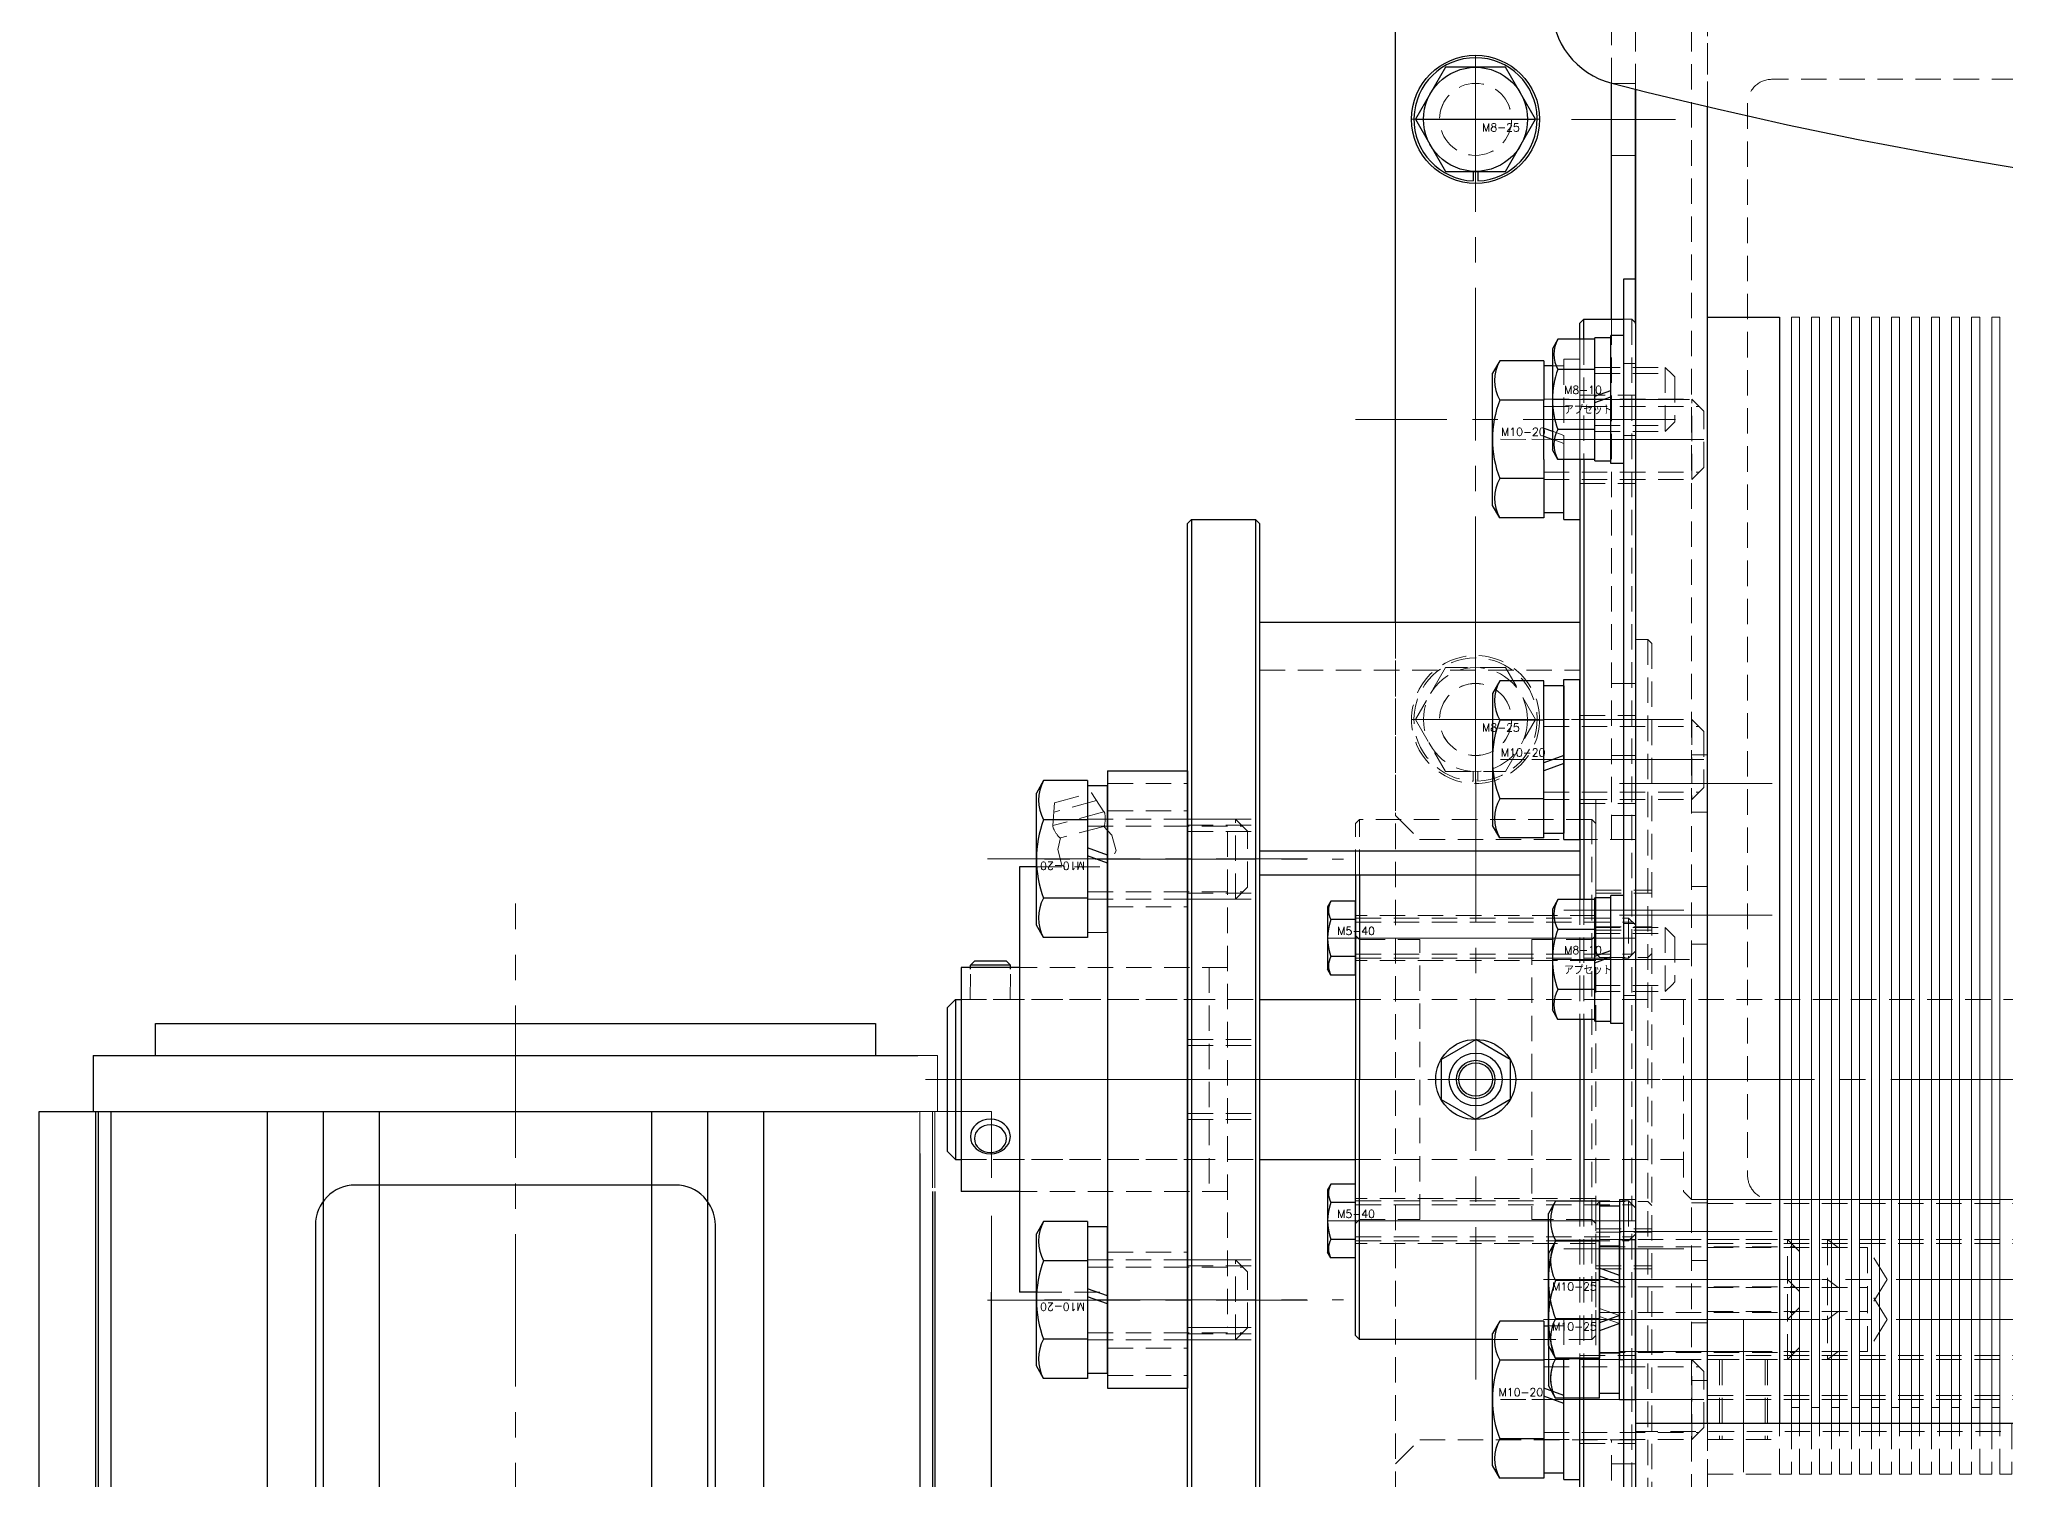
# Model space of a CAD drawing. Header units: millimetres. Extents: x 0 to 10987, y 0 to 7892.
# Drawn here: x 1114.4 to 1360.1, y 5793.8 to 5973.8 of the extents above; entities that cross this region are included whole.
import ezdxf

# ---------------------------------------------------------------- set-up
doc = ezdxf.new("R2010")
doc.units = ezdxf.units.MM
doc.linetypes.add('CENTER2', pattern=[28.575, 19.05, -3.175, 3.175, -3.175])
doc.linetypes.add('HIDDEN2', pattern=[4.7625, 3.175, -1.5875])
for name, color, linetype, lineweight in [('01_外形線', 7, 'Continuous', 25), ('03_かくれ線', 6, 'HIDDEN2', 13), ('04_中心線', 1, 'CENTER2', 9)]:
    doc.layers.add(name, color=color, linetype=linetype, lineweight=lineweight)
doc.styles.add('KSS_TXT', font='txt.shx', dxfattribs={"bigfont": 'extfont2.shx'})

msp = doc.modelspace()

# ---------------------------------------------------------------- linework, layer by layer
for p, q in [((1313.893, 5967.591), (1313.893, 5800.837)), ((1322.893, 5800.837), (1322.893, 5965.407))]:
    msp.add_line(p, q)
for centre, radius, start, end in [((1313.392, 5978.036), 10, 180, 255.58823), ((1453.392, 6522.835), 572.5, 255.58823, 284.41177)]:
    msp.add_arc(centre, radius, start, end)
at = {"layer": '01_外形線'}
for p, q in [((1283.895, 5900.981), (1283.892, 5975.829)), ((1290.14, 5970.335), (1286.387, 5963.835)), ((1297.645, 5970.335), (1290.14, 5970.335)), ((1301.398, 5963.835), (1297.645, 5970.335)), ((1310.893, 5938.832), (1310.892, 5968.33)), ((1313.893, 5938.332), (1313.892, 5967.586)), ((1286.387, 5963.835), (1290.14, 5957.335)), ((1297.645, 5957.335), (1301.398, 5963.835)), ((1290.14, 5957.335), (1297.645, 5957.335)), ((1293.592, 5957.335), (1293.592, 5956.141)), ((1294.192, 5957.335), (1294.192, 5956.141)), ((1312.392, 5943.841), (1312.392, 5610.291)), ((1313.892, 5943.841), (1312.392, 5943.841)), ((1313.892, 5943.841), (1313.892, 5610.291)), ((1306.909, 5938.344), (1307.409, 5938.844)), ((1306.909, 5936.35), (1306.909, 5938.344)), ((1307.409, 5938.844), (1312.409, 5938.844)), ((1307.409, 5936.35), (1307.409, 5938.844)), ((1304.188, 5936.343), (1303.492, 5935.138)), ((1303.492, 5935.138), (1303.492, 5922.538)), ((1308.792, 5936.343), (1304.188, 5936.343)), ((1308.792, 5929.238), (1308.792, 5936.538)), ((1310.792, 5936.538), (1308.792, 5936.538)), ((1308.792, 5921.332), (1308.792, 5936.343)), ((1310.792, 5920.838), (1310.792, 5936.838)), ((1312.392, 5936.838), (1310.792, 5936.838)), ((1310.792, 5929.966), (1310.792, 5936.538)), ((1312.392, 5936.838), (1312.392, 5920.838)), ((1296.912, 5933.66), (1296.009, 5932.095)), ((1302.409, 5933.659), (1296.912, 5933.66)), ((1302.409, 5933.659), (1302.409, 5928.752)), ((1303.509, 5933.044), (1302.409, 5933.045)), ((1308.792, 5932.59), (1304.188, 5932.59)), ((1296.008, 5915.595), (1296.009, 5932.095)), ((1308.792, 5929.238), (1310.792, 5929.966)), ((1301.509, 5928.752), (1296.912, 5928.752)), ((1308.792, 5928.438), (1310.792, 5929.166)), ((1308.792, 5921.138), (1308.792, 5928.438)), ((1310.792, 5921.138), (1310.792, 5929.166)), ((1302.409, 5925.254), (1303.509, 5924.854)), ((1308.792, 5925.085), (1304.188, 5925.085)), ((1302.408, 5924.254), (1303.509, 5923.844)), ((1302.408, 5921.339), (1302.408, 5914.03)), ((1304.188, 5921.332), (1303.492, 5922.538)), ((1308.792, 5921.332), (1304.188, 5921.332)), ((1304.908, 5913.844), (1304.908, 5921.339)), ((1306.908, 5921.339), (1306.906, 5866.35)), ((1306.908, 5921.339), (1306.908, 5913.844)), ((1307.408, 5921.339), (1307.406, 5866.35)), ((1308.792, 5921.138), (1310.792, 5921.138)), ((1312.392, 5920.838), (1310.792, 5920.838)), ((1302.408, 5918.937), (1296.912, 5918.937)), ((1296.912, 5914.03), (1296.008, 5915.595)), ((1257.905, 5913.344), (1258.405, 5913.844)), ((1257.905, 5774.344), (1257.905, 5913.344)), ((1258.405, 5913.844), (1266.405, 5913.844)), ((1258.405, 5913.844), (1258.405, 5773.844)), ((1266.405, 5913.844), (1266.905, 5913.344)), ((1266.405, 5913.844), (1266.405, 5773.844)), ((1266.905, 5913.344), (1266.905, 5774.344)), ((1302.408, 5914.03), (1296.912, 5914.03)), ((1304.908, 5914.644), (1302.408, 5914.645)), ((1304.908, 5913.844), (1306.908, 5913.844)), ((1266.905, 5900.994), (1306.905, 5900.994)), ((1266.905, 5900.994), (1266.905, 5786.694)), ((1306.905, 5900.994), (1306.905, 5866.35)), ((1296.91, 5893.659), (1296.007, 5892.094)), ((1302.407, 5893.659), (1296.91, 5893.659)), ((1302.407, 5874.029), (1302.407, 5893.659)), ((1304.907, 5873.844), (1304.907, 5893.844)), ((1304.907, 5893.844), (1306.907, 5893.844)), ((1306.907, 5873.844), (1306.907, 5893.844)), ((1296.007, 5892.094), (1296.007, 5875.594)), ((1304.907, 5893.044), (1302.407, 5893.044)), ((1304.907, 5893.044), (1304.907, 5874.644)), ((1302.407, 5888.752), (1296.91, 5888.752)), ((1304.907, 5884.344), (1302.407, 5883.434)), ((1304.907, 5883.344), (1302.407, 5882.434)), ((1239.909, 5881.21), (1239.005, 5879.645)), ((1245.405, 5881.209), (1239.909, 5881.21)), ((1245.405, 5881.209), (1245.404, 5861.58)), ((1247.905, 5882.422), (1247.905, 5805.267)), ((1247.905, 5882.422), (1257.905, 5882.422)), ((1257.905, 5882.422), (1257.905, 5805.267)), ((1239.004, 5863.145), (1239.005, 5879.645)), ((1245.405, 5880.595), (1247.905, 5880.594)), ((1247.904, 5862.194), (1247.905, 5880.594)), ((1302.407, 5878.937), (1296.91, 5878.937)), ((1245.405, 5876.302), (1239.909, 5876.302)), ((1296.91, 5874.029), (1296.007, 5875.594)), ((1302.407, 5874.029), (1296.91, 5874.029)), ((1302.407, 5874.644), (1304.907, 5874.644)), ((1304.907, 5873.844), (1306.907, 5873.844)), ((1247.905, 5871.894), (1245.405, 5872.804)), ((1247.905, 5870.894), (1245.405, 5871.804)), ((1266.905, 5872.419), (1306.905, 5872.419)), ((1236.905, 5870.422), (1236.905, 5817.267)), ((1239.005, 5870.422), (1236.905, 5870.422)), ((1266.905, 5869.419), (1306.905, 5869.419)), ((1278.905, 5869.419), (1278.905, 5843.844)), ((1279.405, 5869.419), (1279.405, 5843.844)), ((1245.405, 5866.487), (1239.908, 5866.487)), ((1275.82, 5866.141), (1275.405, 5865.422)), ((1278.905, 5866.141), (1275.82, 5866.141)), ((1278.905, 5856.903), (1278.905, 5866.141)), ((1304.188, 5866.343), (1303.492, 5865.138)), ((1308.792, 5866.343), (1304.188, 5866.343)), ((1308.792, 5859.238), (1308.792, 5866.538)), ((1310.792, 5866.538), (1308.792, 5866.538)), ((1308.792, 5851.332), (1308.792, 5866.343)), ((1310.792, 5850.838), (1310.792, 5866.838)), ((1312.392, 5866.838), (1310.792, 5866.838)), ((1310.792, 5859.966), (1310.792, 5866.538)), ((1312.392, 5866.838), (1312.392, 5850.838)), ((1275.405, 5865.422), (1275.405, 5857.622)), ((1278.905, 5863.831), (1275.82, 5863.831)), ((1303.492, 5865.138), (1303.492, 5852.538)), ((1239.908, 5861.58), (1239.004, 5863.145)), ((1245.404, 5861.58), (1239.908, 5861.58)), ((1247.904, 5862.194), (1245.404, 5862.195)), ((1308.792, 5862.59), (1304.188, 5862.59)), ((1278.905, 5859.213), (1275.82, 5859.213)), ((1308.792, 5859.238), (1310.792, 5859.966)), ((1308.792, 5858.438), (1310.792, 5859.166)), ((1310.792, 5851.138), (1310.792, 5859.166)), ((1229.605, 5857.844), (1229.605, 5829.844)), ((1236.905, 5857.844), (1229.605, 5857.844)), ((1231.254, 5858.619), (1230.754, 5858.119)), ((1230.754, 5857.619), (1230.754, 5858.119)), ((1235.754, 5858.119), (1230.754, 5858.119)), ((1235.254, 5858.619), (1231.254, 5858.619)), ((1235.254, 5858.619), (1235.754, 5858.119)), ((1235.754, 5857.619), (1235.754, 5858.119)), ((1275.82, 5856.903), (1275.405, 5857.622)), ((1278.905, 5856.903), (1275.82, 5856.903)), ((1308.792, 5851.138), (1308.792, 5858.438)), ((1227.892, 5852.838), (1228.892, 5853.838)), ((1228.892, 5853.838), (1228.892, 5833.838)), ((1228.892, 5853.838), (1229.592, 5853.838)), ((1266.892, 5853.838), (1278.892, 5853.838)), ((1308.792, 5855.085), (1304.188, 5855.085)), ((1227.892, 5834.838), (1227.892, 5852.838)), ((1304.188, 5851.332), (1303.492, 5852.538)), ((1308.792, 5851.332), (1304.188, 5851.332)), ((1306.905, 5851.339), (1306.904, 5828.659)), ((1306.905, 5851.339), (1306.905, 5828.659)), ((1307.405, 5851.339), (1307.404, 5828.659)), ((1128.892, 5850.838), (1218.892, 5850.838)), ((1128.892, 5846.838), (1128.892, 5850.838)), ((1218.892, 5850.838), (1218.892, 5846.838)), ((1289.575, 5846.344), (1293.905, 5848.844)), ((1298.235, 5846.344), (1293.905, 5848.844)), ((1308.792, 5851.138), (1310.792, 5851.138)), ((1312.392, 5850.838), (1310.792, 5850.838)), ((1121.142, 5846.838), (1224.175, 5846.838)), ((1121.142, 5846.838), (1121.142, 5839.837)), ((1289.575, 5846.344), (1289.575, 5841.344)), ((1298.235, 5846.344), (1298.235, 5841.344)), ((1278.905, 5811.844), (1278.905, 5843.844)), ((1279.405, 5811.344), (1279.405, 5843.844)), ((1114.392, 5839.838), (1224.175, 5839.838)), ((1114.392, 5741.838), (1114.392, 5839.838)), ((1121.464, 5741.838), (1121.464, 5839.838)), ((1121.783, 5741.838), (1121.783, 5839.838)), ((1123.362, 5741.838), (1123.362, 5839.838)), ((1142.893, 5741.838), (1142.893, 5839.838)), ((1149.893, 5741.838), (1149.893, 5839.838)), ((1156.893, 5741.838), (1156.893, 5839.838)), ((1190.892, 5839.838), (1190.892, 5741.838)), ((1197.892, 5839.838), (1197.892, 5741.838)), ((1204.892, 5839.838), (1204.892, 5741.838)), ((1289.575, 5841.344), (1293.905, 5838.844)), ((1298.235, 5841.344), (1293.905, 5838.844)), ((1224.423, 5834.589), (1224.423, 5741.838)), ((1228.892, 5833.838), (1227.892, 5834.838)), ((1228.892, 5833.838), (1229.592, 5833.838)), ((1266.892, 5833.838), (1278.892, 5833.838)), ((1193.892, 5830.648), (1153.892, 5830.648)), ((1226.002, 5829.844), (1226.002, 5741.838)), ((1226.321, 5829.844), (1226.321, 5741.838)), ((1236.905, 5829.844), (1229.605, 5829.844)), ((1275.82, 5830.786), (1275.405, 5830.067)), ((1275.405, 5830.067), (1275.405, 5822.267)), ((1278.905, 5830.786), (1275.82, 5830.786)), ((1278.905, 5821.548), (1278.905, 5830.786)), ((1278.905, 5828.476), (1275.82, 5828.476)), ((1303.896, 5828.653), (1302.992, 5827.088)), ((1302.992, 5810.588), (1302.992, 5827.088)), ((1309.392, 5828.653), (1303.896, 5828.653)), ((1309.392, 5828.653), (1309.392, 5809.023)), ((1309.392, 5828.038), (1311.892, 5828.038)), ((1311.892, 5828.838), (1311.892, 5808.838)), ((1311.892, 5828.838), (1312.392, 5828.838)), ((1148.892, 5825.648), (1148.892, 5775.648)), ((1198.892, 5775.648), (1198.892, 5825.648)), ((1239.004, 5808.045), (1239.005, 5824.545)), ((1239.909, 5826.11), (1239.005, 5824.545)), ((1245.405, 5826.109), (1239.909, 5826.11)), ((1245.405, 5826.109), (1245.404, 5806.48)), ((1245.405, 5825.495), (1247.905, 5825.494)), ((1247.904, 5807.094), (1247.905, 5825.494)), ((1275.82, 5821.548), (1275.405, 5822.267)), ((1278.905, 5823.857), (1275.82, 5823.857)), ((1303.896, 5823.653), (1302.992, 5822.088)), ((1302.992, 5822.088), (1302.992, 5805.588)), ((1309.392, 5823.745), (1303.896, 5823.745)), ((1309.392, 5823.653), (1303.896, 5823.653)), ((1309.392, 5804.023), (1309.392, 5823.653)), ((1311.892, 5823.038), (1309.392, 5823.038)), ((1311.892, 5803.838), (1311.892, 5823.838)), ((1311.892, 5823.838), (1313.892, 5823.838)), ((1313.892, 5803.838), (1313.892, 5823.838)), ((1245.405, 5821.202), (1239.909, 5821.202)), ((1278.905, 5821.548), (1275.82, 5821.548)), ((1311.892, 5819.338), (1309.392, 5820.248)), ((1233.392, 5741.838), (1233.392, 5817.267)), ((1239.005, 5817.267), (1236.905, 5817.267)), ((1247.905, 5816.794), (1245.405, 5817.704)), ((1309.392, 5818.745), (1303.896, 5818.745)), ((1311.892, 5818.338), (1309.392, 5819.248)), ((1247.905, 5815.794), (1245.405, 5816.704)), ((1296.907, 5813.66), (1296.003, 5812.095)), ((1296.003, 5795.595), (1296.003, 5812.095)), ((1302.403, 5813.66), (1296.907, 5813.66)), ((1302.403, 5813.659), (1302.402, 5794.03)), ((1302.403, 5813.045), (1303.003, 5813.044)), ((1309.392, 5813.93), (1303.896, 5813.93)), ((1311.892, 5814.338), (1309.392, 5813.428)), ((1311.892, 5813.338), (1309.392, 5812.428)), ((1245.405, 5811.387), (1239.908, 5811.387)), ((1279.405, 5811.344), (1278.905, 5811.844)), ((1296.003, 5811.344), (1279.405, 5811.344)), ((1303.896, 5809.023), (1302.992, 5810.588)), ((1311.892, 5809.638), (1309.392, 5809.638)), ((1239.908, 5806.48), (1239.004, 5808.045)), ((1247.904, 5807.094), (1245.404, 5807.095)), ((1302.403, 5808.752), (1296.907, 5808.752)), ((1309.392, 5809.023), (1303.896, 5809.023)), ((1309.392, 5808.93), (1303.896, 5808.93)), ((1304.903, 5793.844), (1304.903, 5809.03)), ((1304.903, 5794.644), (1304.903, 5809.029)), ((1306.901, 5752.844), (1306.903, 5809.029)), ((1306.903, 5793.844), (1306.903, 5809.029)), ((1306.905, 5786.694), (1306.905, 5809.029)), ((1307.401, 5752.844), (1307.403, 5809.029)), ((1311.892, 5808.838), (1312.392, 5808.838)), ((1245.404, 5806.48), (1239.908, 5806.48)), ((1247.905, 5805.267), (1257.905, 5805.267)), ((1304.903, 5804.344), (1302.403, 5805.254)), ((1303.896, 5804.023), (1302.992, 5805.588)), ((1309.392, 5804.638), (1311.892, 5804.638)), ((1304.903, 5803.344), (1302.403, 5804.254)), ((1309.392, 5804.023), (1303.896, 5804.023)), ((1311.892, 5803.838), (1313.892, 5803.838)), ((1592.892, 5800.837), (1313.892, 5800.837)), ((1302.403, 5798.937), (1296.906, 5798.937)), ((1296.906, 5794.03), (1296.003, 5795.595)), ((1302.402, 5794.03), (1296.906, 5794.03)), ((1304.903, 5794.644), (1302.403, 5794.645)), ((1304.903, 5793.844), (1306.903, 5793.844))]:
    msp.add_line(p, q, dxfattribs=at)
at = {"layer": '01_外形線', "lineweight": 0}
for p, q in [((1333.392, 5802.838), (1334.392, 5802.838)), ((1335.892, 5802.838), (1336.892, 5802.838)), ((1338.392, 5802.838), (1339.392, 5802.838)), ((1340.892, 5802.838), (1341.892, 5802.838)), ((1343.392, 5802.838), (1344.392, 5802.838)), ((1345.892, 5802.838), (1346.892, 5802.838)), ((1348.392, 5802.838), (1349.392, 5802.838)), ((1350.892, 5802.838), (1351.892, 5802.838)), ((1353.392, 5802.838), (1354.392, 5802.838)), ((1355.892, 5802.838), (1356.892, 5802.838)), ((1358.392, 5802.838), (1359.392, 5802.838))]:
    msp.add_line(p, q, dxfattribs=at)
at = {"layer": '01_外形線'}
for points in [[(1322.892, 5800.837), (1322.892, 5939.107), (1331.892, 5939.107), (1331.892, 5800.837)], [(1302.408, 5921.339), (1302.409, 5928.752), (1301.509, 5928.752)]]:
    msp.add_lwpolyline(points, dxfattribs=at)
at = {"layer": '01_外形線', "lineweight": 0}
for points in [[(1334.392, 5800.837), (1334.392, 5939.107), (1333.392, 5939.107), (1333.392, 5800.837)], [(1336.892, 5800.837), (1336.892, 5939.107), (1335.892, 5939.107), (1335.892, 5800.837)], [(1339.392, 5800.837), (1339.392, 5939.107), (1338.392, 5939.107), (1338.392, 5800.837)], [(1341.892, 5800.837), (1341.892, 5939.107), (1340.892, 5939.107), (1340.892, 5800.837)], [(1344.392, 5800.837), (1344.392, 5939.107), (1343.392, 5939.107), (1343.392, 5800.837)], [(1346.892, 5800.837), (1346.892, 5939.107), (1345.892, 5939.107), (1345.892, 5800.837)], [(1349.392, 5800.837), (1349.392, 5939.107), (1348.392, 5939.107), (1348.392, 5800.837)], [(1351.892, 5800.837), (1351.892, 5939.107), (1350.892, 5939.107), (1350.892, 5800.837)], [(1354.392, 5800.837), (1354.392, 5939.107), (1353.392, 5939.107), (1353.392, 5800.837)], [(1356.892, 5800.837), (1356.892, 5939.107), (1355.892, 5939.107), (1355.892, 5800.837)], [(1359.392, 5800.837), (1359.392, 5939.107), (1358.392, 5939.107), (1358.392, 5800.837)]]:
    msp.add_lwpolyline(points, dxfattribs=at)
at = {"layer": '01_外形線'}
for centre, radius in [((1293.892, 5963.835), 8), ((1293.892, 5963.835), 6.5), ((1293.905, 5843.844), 5), ((1293.905, 5843.844), 3.3), ((1293.905, 5843.844), 2.4), ((1293.905, 5843.844), 2.1)]:
    msp.add_circle(centre, radius, dxfattribs=at)
for centre, radius, start, end in [((1293.892, 5963.835), 7.7, 272.23287, 267.76713), ((1307.438, 5934.467), 3.753, 150.00001, 209.99999), ((1301.162, 5931.206), 4.907, 149.99737, 209.99735), ((1313.957, 5928.838), 10.465, 158.98558, 201.01442), ((1309.788, 5923.844), 13.779, 159.13336, 200.86137), ((1307.438, 5923.208), 3.753, 150.00001, 209.99999), ((1301.162, 5916.483), 4.907, 149.99737, 209.99735), ((1301.16, 5891.206), 4.907, 150.00001, 209.99999), ((1309.786, 5883.844), 13.779, 159.136, 200.864), ((1244.159, 5878.756), 4.907, 149.99737, 209.99735), ((1301.16, 5876.483), 4.907, 150.00001, 209.99999), ((1252.784, 5871.394), 13.779, 159.13336, 200.86137), ((1244.158, 5864.033), 4.907, 149.99737, 209.99735), ((1277.82, 5864.986), 2.309, 150.00001, 209.99999), ((1307.438, 5864.467), 3.753, 150.00001, 209.99999), ((1282.038, 5861.522), 6.633, 159.62535, 200.37465), ((1313.957, 5858.838), 10.465, 158.98558, 201.01442), ((1277.82, 5858.058), 2.309, 150.00001, 209.99999), ((1307.438, 5853.208), 3.753, 150.00001, 209.99999), ((1153.892, 5825.648), 5, 90, 180), ((1193.892, 5825.648), 5, 0, 90), ((1277.82, 5829.631), 2.309, 150.00001, 209.99999), ((1282.038, 5826.167), 6.633, 159.62535, 200.37465), ((1308.146, 5826.199), 4.907, 150.00001, 209.99999), ((1244.159, 5823.656), 4.907, 149.99737, 209.99735), ((1277.82, 5822.703), 2.309, 150.00001, 209.99999), ((1316.771, 5818.838), 13.779, 159.136, 200.864), ((1308.146, 5821.199), 4.907, 150.00001, 209.99999), ((1252.784, 5816.294), 13.779, 159.13336, 200.86137), ((1316.771, 5813.838), 13.779, 159.136, 200.864), ((1301.157, 5811.206), 4.907, 149.99737, 209.99735), ((1308.146, 5811.476), 4.907, 150.00001, 209.99999), ((1244.158, 5808.933), 4.907, 149.99737, 209.99735), ((1309.782, 5803.844), 13.779, 159.13336, 200.86137), ((1308.146, 5806.476), 4.907, 150.00001, 209.99999), ((1301.156, 5796.483), 4.907, 149.99737, 209.99735)]:
    msp.add_arc(centre, radius, start, end, dxfattribs=at)
at = {"layer": '01_外形線', "extrusion": (0, 0, -1)}
for centre, major_axis in [((1233.254, 5836.707), (2.5, 0)), ((1233.254, 5836.457), (2, 0))]:
    msp.add_ellipse(centre, major_axis=major_axis, ratio=0.8660254, dxfattribs=at)
at = {"layer": '03_かくれ線'}
for p, q in [((1320.892, 6008.835), (1320.892, 5640.835)), ((1322.892, 5640.835), (1322.892, 6008.835)), ((1310.892, 5968.33), (1310.892, 5978.83)), ((1293.892, 5971.335), (1293.892, 5956.335)), ((1313.892, 5968.33), (1310.892, 5968.33)), ((1313.892, 5959.33), (1310.892, 5959.33)), ((1310.893, 5938.832), (1310.896, 5873.83)), ((1313.409, 5938.844), (1312.409, 5938.844)), ((1313.409, 5938.844), (1313.4, 5748.844)), ((1313.409, 5938.844), (1313.909, 5938.344)), ((1313.893, 5938.332), (1313.896, 5873.83)), ((1313.909, 5938.344), (1313.9, 5749.344)), ((1306.909, 5936.35), (1306.908, 5921.339)), ((1307.409, 5936.35), (1307.408, 5921.339)), ((1303.509, 5933.044), (1304.908, 5933.044)), ((1304.908, 5933.844), (1304.908, 5921.339)), ((1304.908, 5933.844), (1306.908, 5933.844)), ((1306.908, 5921.339), (1306.908, 5933.844)), ((1308.792, 5932.838), (1317.592, 5932.838)), ((1313.892, 5933.338), (1312.392, 5933.338)), ((1317.592, 5932.838), (1317.592, 5924.838)), ((1317.592, 5932.838), (1318.492, 5931.938)), ((1308.792, 5932.088), (1318.342, 5932.088)), ((1318.492, 5931.938), (1318.792, 5931.638)), ((1318.792, 5931.638), (1318.792, 5926.038)), ((1302.409, 5928.845), (1320.909, 5928.844)), ((1302.409, 5927.945), (1321.809, 5927.944)), ((1306.909, 5929.344), (1313.909, 5929.344)), ((1320.908, 5918.844), (1320.909, 5928.844)), ((1320.909, 5928.844), (1322.409, 5927.344)), ((1308.792, 5925.588), (1318.342, 5925.588)), ((1317.592, 5924.838), (1318.492, 5925.738)), ((1318.492, 5925.738), (1318.792, 5926.038)), ((1322.408, 5920.344), (1322.409, 5927.344)), ((1304.908, 5924.344), (1303.509, 5924.854)), ((1304.908, 5923.344), (1303.512, 5923.853)), ((1308.792, 5924.838), (1317.592, 5924.838)), ((1313.892, 5924.338), (1312.392, 5924.338)), ((1320.908, 5918.844), (1322.408, 5920.344)), ((1302.408, 5919.745), (1321.808, 5919.744)), ((1302.408, 5918.845), (1320.908, 5918.844)), ((1306.908, 5918.344), (1313.908, 5918.344)), ((1313.907, 5898.844), (1315.407, 5898.844)), ((1315.407, 5898.844), (1315.402, 5788.844)), ((1315.907, 5898.344), (1315.407, 5898.844)), ((1315.907, 5898.344), (1315.902, 5789.344)), ((1293.892, 5896.329), (1293.892, 5881.329)), ((1266.905, 5894.994), (1306.905, 5894.994)), ((1290.139, 5895.329), (1286.387, 5888.829)), ((1297.645, 5895.329), (1290.139, 5895.329)), ((1293.892, 5883.229), (1293.892, 5894.429)), ((1301.398, 5888.829), (1297.645, 5895.329)), ((1313.895, 5893.33), (1310.895, 5893.33)), ((1286.387, 5888.829), (1290.139, 5882.329)), ((1297.645, 5882.329), (1301.398, 5888.829)), ((1302.407, 5888.844), (1320.907, 5888.844)), ((1306.907, 5889.344), (1313.907, 5889.344)), ((1320.907, 5888.844), (1322.407, 5887.344)), ((1320.907, 5888.844), (1320.907, 5878.844)), ((1302.407, 5887.944), (1321.807, 5887.944)), ((1322.407, 5887.344), (1322.407, 5880.344)), ((1313.895, 5884.33), (1310.895, 5884.33)), ((1320.892, 5884.435), (1322.892, 5884.435)), ((1247.905, 5880.844), (1257.905, 5880.844)), ((1290.139, 5882.329), (1297.645, 5882.329)), ((1293.592, 5882.329), (1293.592, 5881.135)), ((1294.192, 5882.329), (1294.192, 5881.135)), ((1241.076, 5875.589), (1241.247, 5878.43)), ((1246.522, 5878.704), (1241.177, 5877.272)), ((1241.247, 5878.43), (1245.883, 5879.672)), ((1245.883, 5879.672), (1247.451, 5877.297)), ((1302.407, 5879.744), (1321.807, 5879.744)), ((1302.407, 5878.844), (1320.907, 5878.844)), ((1308.906, 5878.844), (1306.906, 5878.844)), ((1306.906, 5878.344), (1313.906, 5878.344)), ((1308.906, 5878.844), (1308.906, 5859.594)), ((1320.907, 5878.844), (1322.407, 5880.344)), ((1247.451, 5877.297), (1241.076, 5875.589)), ((1245.405, 5876.395), (1263.905, 5876.394)), ((1247.905, 5877.422), (1257.905, 5877.422)), ((1257.905, 5876.394), (1266.905, 5876.394)), ((1263.905, 5876.394), (1265.405, 5874.894)), ((1263.905, 5866.394), (1263.905, 5876.394)), ((1279.405, 5876.344), (1278.905, 5875.844)), ((1308.405, 5876.344), (1279.405, 5876.344)), ((1279.405, 5869.419), (1279.405, 5876.344)), ((1308.405, 5811.344), (1308.405, 5876.344)), ((1308.405, 5876.344), (1308.905, 5875.844)), ((1313.896, 5876.83), (1310.896, 5876.83)), ((1320.892, 5877.235), (1322.892, 5877.235)), ((1241.675, 5872.583), (1242.011, 5874.031)), ((1247.42, 5875.481), (1242.011, 5874.032)), ((1245.405, 5875.495), (1264.805, 5875.494)), ((1247.905, 5874.963), (1247.42, 5875.481)), ((1248.436, 5874.395), (1247.928, 5874.938)), ((1248.965, 5872.422), (1248.436, 5874.395)), ((1257.905, 5875.644), (1266.905, 5875.644)), ((1257.905, 5874.844), (1266.905, 5874.844)), ((1257.905, 5874.844), (1262.905, 5874.844)), ((1262.905, 5874.844), (1262.905, 5812.844)), ((1265.405, 5867.894), (1265.405, 5874.894)), ((1278.905, 5869.419), (1278.905, 5875.844)), ((1308.905, 5811.844), (1308.905, 5875.844)), ((1242.203, 5870.611), (1241.675, 5872.583)), ((1248.965, 5872.422), (1248.752, 5872.055)), ((1239.005, 5870.422), (1247.905, 5870.422)), ((1242.571, 5870.399), (1242.203, 5870.611)), ((1245.405, 5867.295), (1264.805, 5867.294)), ((1245.405, 5866.395), (1263.905, 5866.394)), ((1257.905, 5867.144), (1266.905, 5867.144)), ((1257.905, 5866.394), (1266.905, 5866.394)), ((1263.905, 5866.394), (1265.405, 5867.894)), ((1306.905, 5866.35), (1306.905, 5851.339)), ((1306.906, 5866.35), (1306.905, 5851.339)), ((1307.406, 5866.35), (1307.405, 5851.339)), ((1308.906, 5867.521), (1315.906, 5867.521)), ((1308.906, 5867.121), (1315.906, 5867.121)), ((1320.892, 5867.965), (1322.892, 5867.965)), ((1247.905, 5865.422), (1257.905, 5865.422)), ((1308.905, 5864.322), (1278.905, 5864.322)), ((1278.905, 5864.022), (1313.005, 5864.022)), ((1313.005, 5864.022), (1313.905, 5863.122)), ((1313.005, 5864.022), (1313.005, 5859.022)), ((1278.905, 5863.522), (1313.505, 5863.522)), ((1279.405, 5861.344), (1278.905, 5861.844)), ((1279.405, 5861.344), (1286.905, 5861.344)), ((1286.905, 5826.344), (1286.905, 5861.344)), ((1300.905, 5861.344), (1300.905, 5826.344)), ((1308.405, 5861.344), (1300.905, 5861.344)), ((1308.905, 5861.844), (1308.405, 5861.344)), ((1308.792, 5862.838), (1317.592, 5862.838)), ((1308.792, 5862.088), (1318.342, 5862.088)), ((1308.906, 5862.921), (1315.906, 5862.921)), ((1308.906, 5862.521), (1315.906, 5862.521)), ((1313.892, 5863.338), (1312.392, 5863.338)), ((1313.905, 5863.122), (1313.905, 5859.922)), ((1317.592, 5862.838), (1317.592, 5854.838)), ((1317.592, 5862.838), (1318.492, 5861.938)), ((1318.492, 5861.938), (1318.792, 5861.638)), ((1318.792, 5861.638), (1318.792, 5856.038)), ((1278.905, 5859.522), (1313.505, 5859.522)), ((1278.905, 5859.022), (1313.005, 5859.022)), ((1308.905, 5858.722), (1278.905, 5858.722)), ((1308.906, 5859.594), (1309.405, 5859.094)), ((1309.405, 5859.094), (1315.405, 5859.094)), ((1313.005, 5859.022), (1313.905, 5859.922)), ((1315.405, 5859.094), (1315.906, 5859.594)), ((1320.892, 5860.765), (1322.892, 5860.765)), ((1230.746, 5853.844), (1230.754, 5857.619)), ((1235.746, 5853.844), (1235.754, 5857.619)), ((1262.905, 5857.844), (1236.905, 5857.844)), ((1260.605, 5857.844), (1260.605, 5829.844)), ((1229.592, 5853.838), (1266.892, 5853.838)), ((1260.605, 5853.844), (1229.605, 5853.844)), ((1278.892, 5853.838), (1586.892, 5853.838)), ((1308.792, 5855.588), (1318.342, 5855.588)), ((1308.792, 5854.838), (1317.592, 5854.838)), ((1313.892, 5854.338), (1312.392, 5854.338)), ((1317.592, 5854.838), (1318.492, 5855.738)), ((1318.492, 5855.738), (1318.792, 5856.038)), ((1319.892, 5853.838), (1319.892, 5829.838)), ((1320.892, 5853.838), (1320.892, 5828.838)), ((1257.905, 5848.844), (1266.905, 5848.844)), ((1257.905, 5848.094), (1266.905, 5848.094)), ((1257.905, 5839.594), (1266.905, 5839.594)), ((1257.905, 5838.844), (1266.905, 5838.844)), ((1229.592, 5833.838), (1266.892, 5833.838)), ((1260.605, 5833.844), (1229.605, 5833.844)), ((1278.892, 5833.838), (1319.892, 5833.838)), ((1262.905, 5829.844), (1236.905, 5829.844)), ((1320.892, 5828.838), (1319.892, 5829.838)), ((1308.905, 5828.967), (1278.905, 5828.967)), ((1278.905, 5828.667), (1313.005, 5828.667)), ((1278.905, 5828.167), (1313.505, 5828.167)), ((1306.904, 5828.659), (1306.903, 5809.029)), ((1306.905, 5828.659), (1306.905, 5809.029)), ((1307.404, 5828.659), (1307.403, 5809.029)), ((1308.904, 5828.094), (1308.903, 5808.844)), ((1308.904, 5828.094), (1309.404, 5828.594)), ((1309.404, 5828.594), (1315.404, 5828.594)), ((1313.892, 5828.838), (1312.392, 5828.838)), ((1313.005, 5828.667), (1313.905, 5827.767)), ((1313.005, 5828.667), (1313.005, 5823.667)), ((1313.892, 5828.838), (1313.892, 5808.838)), ((1313.905, 5827.767), (1313.905, 5824.567)), ((1315.404, 5828.594), (1315.904, 5828.094)), ((1320.892, 5828.838), (1572.892, 5828.838)), ((1320.892, 5828.435), (1322.892, 5828.435)), ((1322.892, 5828.838), (1583.892, 5828.838)), ((1322.892, 5808.838), (1322.892, 5828.838)), ((1322.892, 5828.338), (1583.892, 5828.338)), ((1279.405, 5826.344), (1278.905, 5825.844)), ((1279.405, 5826.344), (1286.905, 5826.344)), ((1308.405, 5826.344), (1300.905, 5826.344)), ((1308.905, 5825.844), (1308.405, 5826.344)), ((1308.904, 5825.167), (1315.904, 5825.167)), ((1308.904, 5824.767), (1315.904, 5824.767)), ((1313.005, 5823.667), (1313.905, 5824.567)), ((1247.905, 5822.267), (1257.905, 5822.267)), ((1278.905, 5824.167), (1313.505, 5824.167)), ((1278.905, 5823.667), (1313.005, 5823.667)), ((1308.905, 5823.367), (1278.905, 5823.367)), ((1303.896, 5823.653), (1302.992, 5822.088)), ((1302.992, 5805.588), (1302.992, 5822.088)), ((1309.392, 5823.653), (1303.896, 5823.653)), ((1309.392, 5823.838), (1332.892, 5823.838)), ((1309.392, 5823.653), (1309.392, 5804.023)), ((1309.392, 5823.038), (1311.892, 5823.038)), ((1309.392, 5822.938), (1333.792, 5822.938)), ((1311.892, 5823.838), (1311.892, 5803.838)), ((1311.892, 5823.838), (1312.392, 5823.838)), ((1313.892, 5823.838), (1312.392, 5823.838)), ((1313.892, 5823.838), (1313.892, 5803.838)), ((1322.892, 5823.838), (1583.892, 5823.838)), ((1322.892, 5803.838), (1322.892, 5823.838)), ((1322.892, 5823.838), (1337.892, 5823.838)), ((1322.892, 5823.338), (1583.892, 5823.338)), ((1322.892, 5822.838), (1342.888, 5822.838)), ((1332.892, 5823.838), (1334.392, 5822.338)), ((1332.892, 5813.838), (1332.892, 5823.838)), ((1334.392, 5815.338), (1334.392, 5822.338)), ((1337.892, 5823.838), (1339.191, 5822.838)), ((1337.892, 5823.838), (1337.892, 5813.838)), ((1345.342, 5818.838), (1342.888, 5822.838)), ((1342.888, 5822.838), (1342.888, 5818.838)), ((1245.405, 5821.295), (1263.905, 5821.294)), ((1245.405, 5820.395), (1264.805, 5820.394)), ((1257.905, 5821.294), (1266.905, 5821.294)), ((1257.905, 5820.544), (1266.905, 5820.544)), ((1263.905, 5821.294), (1265.405, 5819.794)), ((1263.905, 5811.294), (1263.905, 5821.294)), ((1265.405, 5812.794), (1265.405, 5819.794)), ((1308.904, 5820.567), (1315.904, 5820.567)), ((1308.904, 5820.167), (1315.904, 5820.167)), ((1320.892, 5821.235), (1322.892, 5821.235)), ((1239.005, 5817.267), (1247.905, 5817.267)), ((1309.392, 5818.745), (1303.896, 5818.745)), ((1309.392, 5818.838), (1332.892, 5818.838)), ((1309.392, 5817.938), (1333.792, 5817.938)), ((1322.892, 5818.838), (1337.892, 5818.838)), ((1322.892, 5817.838), (1342.888, 5817.838)), ((1332.892, 5818.838), (1334.392, 5817.338)), ((1332.892, 5808.838), (1332.892, 5818.838)), ((1334.392, 5810.338), (1334.392, 5817.338)), ((1337.892, 5818.838), (1339.191, 5817.838)), ((1337.892, 5818.838), (1337.892, 5808.838)), ((1345.342, 5818.838), (1342.888, 5814.838)), ((1342.888, 5814.838), (1342.888, 5818.838)), ((1345.342, 5813.838), (1342.888, 5817.838)), ((1342.888, 5817.838), (1342.888, 5813.838)), ((1311.892, 5814.338), (1309.392, 5815.248)), ((1309.392, 5814.738), (1333.792, 5814.738)), ((1322.892, 5814.838), (1342.888, 5814.838)), ((1332.892, 5813.838), (1334.392, 5815.338)), ((1337.892, 5813.838), (1339.191, 5814.838)), ((1245.405, 5812.195), (1264.805, 5812.194)), ((1257.905, 5812.844), (1266.905, 5812.844)), ((1262.905, 5812.844), (1257.905, 5812.844)), ((1257.905, 5812.044), (1266.905, 5812.044)), ((1263.905, 5811.294), (1265.405, 5812.794)), ((1303.003, 5813.044), (1304.903, 5813.044)), ((1304.903, 5813.844), (1304.903, 5809.029)), ((1304.903, 5813.844), (1306.903, 5813.844)), ((1306.903, 5813.844), (1306.903, 5809.029)), ((1311.892, 5813.338), (1309.392, 5814.248)), ((1309.392, 5813.838), (1332.892, 5813.838)), ((1320.892, 5813.435), (1322.892, 5813.435)), ((1322.892, 5813.838), (1337.892, 5813.838)), ((1345.342, 5813.838), (1342.888, 5809.838)), ((1342.888, 5809.838), (1342.888, 5813.838)), ((1245.405, 5811.295), (1263.905, 5811.294)), ((1247.905, 5810.267), (1257.905, 5810.267)), ((1257.905, 5811.294), (1266.905, 5811.294)), ((1296.003, 5811.344), (1308.405, 5811.344)), ((1308.405, 5811.344), (1308.905, 5811.844)), ((1309.392, 5809.738), (1333.792, 5809.738)), ((1322.892, 5809.838), (1342.888, 5809.838)), ((1332.892, 5808.838), (1334.392, 5810.338)), ((1337.892, 5808.838), (1339.191, 5809.838)), ((1302.403, 5808.845), (1320.903, 5808.844)), ((1302.403, 5807.945), (1321.803, 5807.944)), ((1309.392, 5808.93), (1303.896, 5808.93)), ((1306.903, 5809.344), (1313.903, 5809.344)), ((1308.903, 5808.844), (1306.903, 5808.844)), ((1309.392, 5808.838), (1332.892, 5808.838)), ((1313.892, 5808.838), (1312.392, 5808.838)), ((1320.903, 5808.844), (1322.403, 5807.344)), ((1320.903, 5798.844), (1320.903, 5808.844)), ((1322.403, 5800.344), (1322.403, 5807.344)), ((1322.892, 5809.338), (1583.892, 5809.338)), ((1322.892, 5808.838), (1337.892, 5808.838)), ((1322.892, 5808.838), (1583.892, 5808.838)), ((1247.905, 5806.844), (1257.905, 5806.844)), ((1303.896, 5804.023), (1302.992, 5805.588)), ((1311.892, 5804.638), (1309.392, 5804.638)), ((1320.892, 5806.235), (1322.892, 5806.235)), ((1309.392, 5804.023), (1303.896, 5804.023)), ((1311.892, 5803.838), (1312.392, 5803.838)), ((1313.892, 5803.838), (1312.392, 5803.838)), ((1322.892, 5804.338), (1583.892, 5804.338)), ((1322.892, 5803.838), (1583.892, 5803.838)), ((1302.403, 5799.745), (1321.803, 5799.744)), ((1592.892, 5799.873), (1313.892, 5799.873)), ((1320.903, 5798.844), (1322.403, 5800.344)), ((1283.892, 5795.835), (1286.892, 5798.835)), ((1313.892, 5798.835), (1286.892, 5798.835)), ((1302.403, 5798.845), (1320.903, 5798.844)), ((1306.903, 5798.344), (1313.903, 5798.344)), ((1310.892, 5741.332), (1310.892, 5798.835)), ((1313.892, 5693.835), (1313.892, 5798.835)), ((1283.892, 5786.688), (1283.892, 5795.835)), ((1313.892, 5795.835), (1310.892, 5795.835))]:
    msp.add_line(p, q, dxfattribs=at)
at = {"layer": '03_かくれ線', "ltscale": 3, "transparency": 33554559}
for p, q in [((1226.642, 5839.838), (1226.642, 5846.838)), ((1224.175, 5839.838), (1233.392, 5839.838)), ((1224.423, 5839.838), (1224.423, 5834.589)), ((1226.002, 5839.838), (1226.002, 5829.844)), ((1226.321, 5839.838), (1226.321, 5829.844)), ((1233.392, 5817.267), (1233.392, 5839.838))]:
    msp.add_line(p, q, dxfattribs=at)
at = {"layer": '03_かくれ線', "transparency": 33554559}
for p, q in [((1322.892, 5808.838), (1331.892, 5808.838)), ((1324.392, 5808.838), (1324.392, 5798.838)), ((1324.692, 5808.838), (1324.692, 5798.838)), ((1330.092, 5808.838), (1330.092, 5798.838)), ((1330.392, 5808.838), (1330.392, 5798.838)), ((1322.892, 5798.838), (1331.892, 5798.838))]:
    msp.add_line(p, q, dxfattribs=at)
at = {"layer": '03_かくれ線'}
for points in [[(1322.893, 5965.407), (1322.893, 6008.838), (1313.893, 6008.835), (1313.893, 5967.591)], [(1313.892, 5967.586), (1313.892, 5978.83), (1303.391, 5978.829)], [(1283.893, 5975.836), (1283.891, 5696.836)], [(1283.895, 5900.981), (1283.896, 5876.829), (1286.896, 5873.829), (1313.896, 5873.83)], [(1313.893, 5800.837), (1313.893, 5668.838), (1322.893, 5668.838), (1322.893, 5800.837)]]:
    msp.add_lwpolyline(points, dxfattribs=at)
msp.add_lwpolyline([(1578.892, 5831.835), (1578.892, 5965.835, 0.4142136), (1575.892, 5968.835), (1330.892, 5968.835, 0.4142136), (1327.892, 5965.835), (1327.892, 5831.835, 0.4142136), (1330.892, 5828.835), (1575.892, 5828.835, 0.4142136)], format="xyb", close=True, dxfattribs=at)
at = {"layer": '03_かくれ線', "ltscale": 3, "transparency": 33554559}
msp.add_lwpolyline([(1226.642, 5846.838), (1224.175, 5846.838)], dxfattribs=at)
at = {"layer": '03_かくれ線', "transparency": 33554559}
for points in [[(1322.892, 5800.837), (1322.892, 5794.506), (1331.892, 5794.506), (1331.892, 5800.837)], [(1333.392, 5800.837), (1333.392, 5794.506), (1331.892, 5794.506), (1331.892, 5800.837)], [(1335.892, 5800.837), (1335.892, 5794.506), (1334.392, 5794.506), (1334.392, 5800.837)], [(1338.392, 5800.837), (1338.392, 5794.506), (1336.892, 5794.506), (1336.892, 5800.837)], [(1340.892, 5800.837), (1340.892, 5794.506), (1339.392, 5794.506), (1339.392, 5800.837)], [(1343.392, 5800.837), (1343.392, 5794.506), (1341.892, 5794.506), (1341.892, 5800.837)], [(1345.892, 5800.837), (1345.892, 5794.506), (1344.392, 5794.506), (1344.392, 5800.837)], [(1348.392, 5800.837), (1348.392, 5794.506), (1346.892, 5794.506), (1346.892, 5800.837)], [(1350.892, 5800.837), (1350.892, 5794.506), (1349.392, 5794.506), (1349.392, 5800.837)], [(1353.392, 5800.837), (1353.392, 5794.506), (1351.892, 5794.506), (1351.892, 5800.837)], [(1355.892, 5800.837), (1355.892, 5794.506), (1354.392, 5794.506), (1354.392, 5800.837)], [(1358.392, 5800.837), (1358.392, 5794.506), (1356.892, 5794.506), (1356.892, 5800.837)], [(1360.892, 5800.837), (1360.892, 5794.506), (1359.392, 5794.506), (1359.392, 5800.837)]]:
    msp.add_lwpolyline(points, dxfattribs=at)
at = {"layer": '03_かくれ線'}
for centre, radius in [((1293.892, 5963.835), 4.5), ((1293.892, 5963.829), 4.5), ((1293.892, 5888.829), 8), ((1293.892, 5888.829), 6.5), ((1293.892, 5888.835), 4.5), ((1293.895, 5888.829), 4.5), ((1293.905, 5843.844), 5)]:
    msp.add_circle(centre, radius, dxfattribs=at)
for centre, radius, start, end in [((1293.892, 5888.829), 7.7, 272.23287, 267.76713), ((1308.146, 5821.199), 4.907, 150.00001, 209.99999), ((1316.771, 5813.838), 13.779, 159.136, 200.864), ((1308.146, 5806.476), 4.907, 150.00001, 209.99999)]:
    msp.add_arc(centre, radius, start, end, dxfattribs=at)
msp.add_ellipse((1247.436, 5876.389), major_axis=(-0.016, -0.908), ratio=0.1832021, start_param=0.0001243, end_param=3.1415927, dxfattribs=at)
at = {"layer": '03_かくれ線', "extrusion": (0, 0, -1)}
msp.add_ellipse((1241.544, 5874.81), major_axis=(0.467, -0.779), ratio=0.1832021, start_param=0.0001243, end_param=3.1415927, dxfattribs=at)
at = {"layer": '04_中心線'}
for p, q in [((1293.892, 5971.835), (1293.892, 5955.835)), ((1293.892, 5971.335), (1293.892, 5881.335)), ((1293.892, 5971.329), (1293.895, 5881.329)), ((1293.892, 5958.235), (1293.892, 5969.435)), ((1301.892, 5963.835), (1285.892, 5963.835)), ((1286.392, 5963.835), (1301.392, 5963.835)), ((1301.392, 5963.829), (1286.392, 5963.829)), ((1318.892, 5963.83), (1305.892, 5963.83)), ((1303.492, 5928.838), (1318.792, 5928.838)), ((1320.642, 5928.838), (1305.642, 5928.838)), ((1318.894, 5926.33), (1278.894, 5926.329)), ((1322.408, 5923.844), (1296.008, 5923.845)), ((1300.908, 5923.845), (1319.908, 5923.844)), ((1293.892, 5896.829), (1293.892, 5880.829)), ((1301.892, 5888.829), (1285.892, 5888.829)), ((1286.392, 5888.835), (1301.392, 5888.835)), ((1301.395, 5888.829), (1286.395, 5888.829)), ((1318.895, 5888.83), (1305.895, 5888.83)), ((1322.407, 5883.844), (1296.007, 5883.844)), ((1300.907, 5883.845), (1319.907, 5883.844)), ((1293.905, 5806.344), (1293.905, 5881.344)), ((1311.892, 5880.835), (1331.892, 5880.835)), ((1232.905, 5871.422), (1272.905, 5871.422)), ((1265.405, 5871.394), (1239.005, 5871.395)), ((1247.405, 5871.394), (1277.405, 5871.394)), ((1173.892, 5376.838), (1173.892, 5865.838)), ((1304.906, 5865.021), (1319.906, 5865.021)), ((1311.892, 5864.365), (1331.892, 5864.365)), ((1275.405, 5861.522), (1313.905, 5861.522)), ((1309.905, 5861.522), (1277.905, 5861.522)), ((1303.492, 5858.838), (1318.792, 5858.838)), ((1320.642, 5858.838), (1305.642, 5858.838)), ((1293.905, 5849.844), (1293.905, 5837.844)), ((1764.892, 5843.838), (1222.892, 5843.838)), ((1266.235, 5843.844), (1226.275, 5843.844)), ((1247.405, 5843.844), (1277.405, 5843.844)), ((1260.905, 5843.844), (1312.905, 5843.844)), ((1313.905, 5843.844), (1273.905, 5843.844)), ((1287.905, 5843.844), (1299.905, 5843.844)), ((1297.905, 5843.845), (1324.905, 5843.844)), ((1275.405, 5826.167), (1313.905, 5826.167)), ((1309.905, 5826.167), (1277.905, 5826.167)), ((1311.892, 5824.835), (1331.892, 5824.835)), ((1304.904, 5822.668), (1319.904, 5822.667)), ((1334.392, 5818.838), (1302.392, 5818.838)), ((1321.892, 5818.838), (1302.992, 5818.838)), ((1317.892, 5818.838), (1588.892, 5818.838)), ((1232.905, 5816.267), (1272.905, 5816.267)), ((1265.405, 5816.294), (1239.005, 5816.295)), ((1247.405, 5816.294), (1277.405, 5816.294)), ((1334.392, 5813.838), (1302.392, 5813.838)), ((1321.892, 5813.838), (1302.992, 5813.838)), ((1302.992, 5813.838), (1329.392, 5813.838)), ((1317.892, 5813.838), (1588.892, 5813.838)), ((1327.396, 5813.838), (1327.391, 5793.838)), ((1311.892, 5809.835), (1331.892, 5809.835)), ((1322.403, 5803.844), (1296.003, 5803.845)), ((1300.903, 5803.845), (1319.903, 5803.844))]:
    msp.add_line(p, q, dxfattribs=at)

# ---------------------------------------------------------------- texts
at = {"layer": '03_かくれ線', "style": 'KSS_TXT'}
for s, p in [('M8-25', (1294.703, 5962.326)), ('M8-10', (1304.968, 5929.518)), ('アプセット', (1304.968, 5926.98)), ('M8-25', (1294.703, 5887.32)), ('M10-20', (1297.048, 5884.204)), ('M5-40', (1276.608, 5861.908)), ('M8-10', (1304.968, 5859.518)), ('アプセット', (1304.968, 5856.98)), ('M5-40', (1276.608, 5826.553)), ('M10-25', (1303.468, 5817.468)), ('M10-25', (1303.468, 5812.468))]:
    msp.add_text(s, height=1, dxfattribs=at).set_placement(p)
for rotation, p in [(359.99736, (1297.08, 5924.284)), (179.99736, (1245.046, 5871.035)), (179.99736, (1245.046, 5815.935)), (359.99736, (1296.767, 5804.266))]:
    msp.add_text('M10-20', height=1, rotation=rotation, dxfattribs=at).set_placement(p)

doc.saveas('drawing.dxf')
